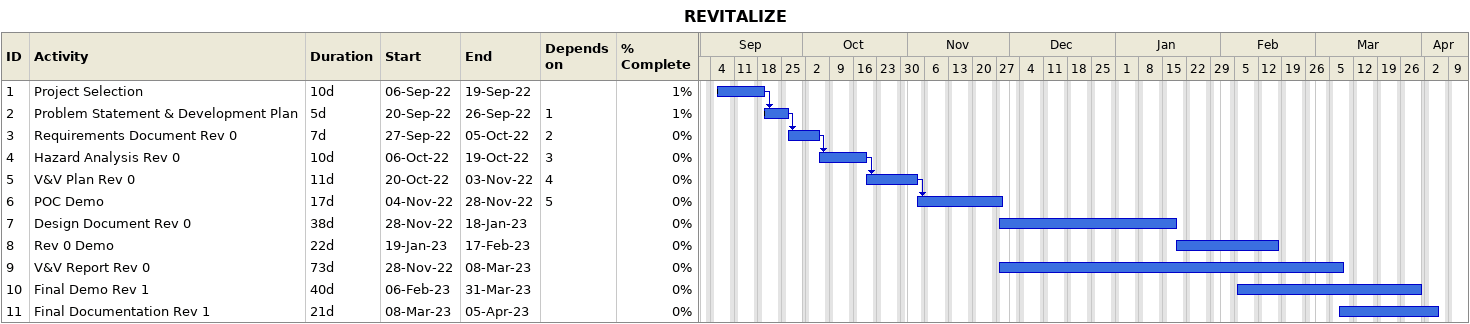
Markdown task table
REVITALIZE

| ID | Task | Duration | Start | Finish | Predecessors | % complete |
|---|---|---|---|---|---|---|
| 1 | Project Selection | 10d | 2022-09-06 | 2022-09-19 |  | 1 |
| 2 | Problem Statement & Development Plan | 5d | 2022-09-20 | 2022-09-26 | 1 | 1 |
| 3 | Requirements Document Rev 0 | 7d | 2022-09-27 | 2022-10-05 | 2 | 0 |
| 4 | Hazard Analysis Rev 0 | 10d | 2022-10-06 | 2022-10-19 | 3 | 0 |
| 5 | V&V Plan Rev 0 | 11d | 2022-10-20 | 2022-11-03 | 4 | 0 |
| 6 | POC Demo | 17d | 2022-11-04 | 2022-11-28 | 5 | 0 |
| 7 | Design Document Rev 0 | 38d | 2022-11-28 | 2023-01-18 |  | 0 |
| 8 | Rev 0 Demo | 22d | 2023-01-19 | 2023-02-17 |  | 0 |
| 9 | V&V Report Rev 0 | 73d | 2022-11-28 | 2023-03-08 |  | 0 |
| 10 | Final Demo Rev 1 | 40d | 2023-02-06 | 2023-03-31 |  | 0 |
| 11 | Final Documentation Rev 1 | 21d | 2023-03-08 | 2023-04-05 |  | 0 |
